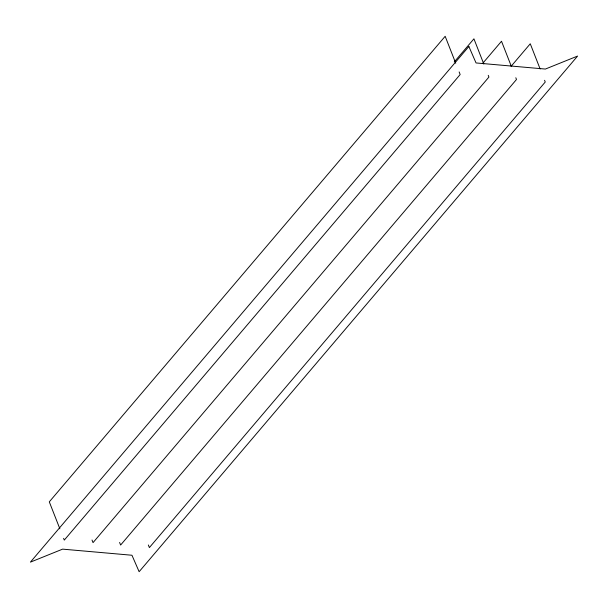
<?xml version="1.0" encoding="UTF-8"?>
<svg xmlns="http://www.w3.org/2000/svg" width="608" height="608" viewBox="0 0 608 608"><rect width="100%" height="100%" fill="white"/><g stroke="black" fill="none" stroke-linecap="round" stroke-linejoin="round"><path stroke-width="0.91" d="M454.26 61.955L473.928 38.821L483.808 64.022M483.064 62.936L501.509 41.245L511.381 66.454M511.206 66.188L530.267 43.776L540.14 68.985M544.57 80.286L545.254 82.019L149.378 547.588L148.352 544.973M515.812 77.748L516.496 79.488L120.62 545.049L119.594 542.442M488.239 75.324L488.916 77.064L93.039 542.625L92.021 540.018M455.734 63.232L445.17 36.29L49.294 501.851L59.858 528.793M459.139 71.926L460.157 74.533L64.281 540.094L63.604 538.354M468.867 46.482L30.4 562.142L62.624 549.138L131.959 555.248L139.133 571.71L577.6 56.058L545.376 69.054L476.041 62.951L468.867 46.482"/></g></svg>
